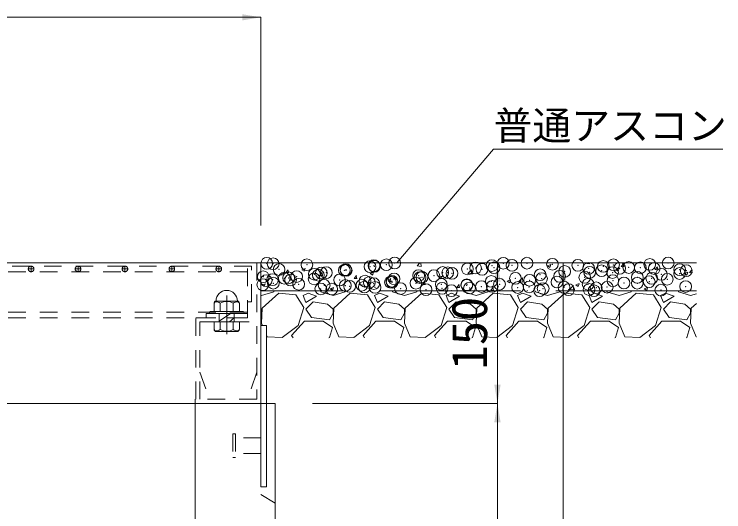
# Model space of a CAD drawing. Units: millimetres at full size; details may follow other scales. Extents: x 87398 to 114821, y -118528 to -105583.
# Drawn here: x 99689 to 100445, y -114475 to -113944 of the extents above; entities that cross this region are included whole.
import ezdxf
from ezdxf.enums import TextEntityAlignment as Align

# ---------------------------------------------------------------- set-up
doc = ezdxf.new("R2010")
doc.units = ezdxf.units.MM
doc.header["$LTSCALE"] = 25
doc.header["$PDMODE"] = 32
doc.header["$PDSIZE"] = 12.5
for name, pattern in [('CHAIN', [18.5, 12, -1.5, 3.5, -1.5]), ('DASHED', [7.5, 6, -1.5]), ('USER1', [1.35, 0.75, -0.6]), ('USER3', [1.35, 0.75, -0.6])]:
    doc.linetypes.add(name, pattern=pattern)
for name, color, linetype, lineweight in [('BT', 30, 'Continuous', 9), ('インサート', 92, 'USER1', 9), ('グレーチング', 7, 'USER1', 13), ('ハッチング', 7, 'Continuous', 5), ('受枠', 3, 'USER1', 9), ('基礎', 3, 'Continuous', 13), ('寸法線', 7, 'Continuous', 13), ('引出線', 4, 'Continuous', 13), ('本体', 2, 'Continuous', 9)]:
    doc.layers.add(name, color=color, linetype=linetype, lineweight=lineweight)
doc.styles.add('ＭＳ ゴシック', font='')
doc.styles.get('ＭＳ ゴシック').set_extended_font_data('MS Gothic')

# ---------------------------------------------------------------- blocks, each defined once
blk = doc.blocks.new('filled_arrow')
at = {"color": 0, "linetype": 'Continuous', "lineweight": -2}
blk.add_solid([(7.5, 1.25), (0, 0), (7.5, -1.25)], dxfattribs=at)

msp = doc.modelspace()

# ---------------------------------------------------------------- linework, layer by layer
at = {"layer": 'BT'}
for p, q in [((99901.7, -114252.56), (99901.7, -114261.69)), ((99903.77, -114250.48), (99926.62, -114250.48)), ((99908.19, -114252.56), (99908.19, -114261.69)), ((99922.21, -114252.56), (99922.21, -114261.69)), ((99928.7, -114252.56), (99928.7, -114261.69)), ((99897.7, -114261.69), (99932.7, -114261.69)), ((99897.7, -114263.63), (99932.7, -114263.63)), ((99907.2, -114271.78), (99919.05, -114263.63)), ((99917.97, -114272.63), (99923.2, -114268.17)), ((99901.7, -114272.63), (99928.7, -114272.63)), ((99901.7, -114272.63), (99901.7, -114280.25)), ((99908.27, -114280.69), (99908.27, -114272.63)), ((99922.12, -114280.69), (99922.12, -114272.63)), ((99928.7, -114272.63), (99928.7, -114280.25)), ((99904.47, -114283.02), (99925.93, -114283.02))]:
    msp.add_line(p, q, dxfattribs=at)
at = {"layer": 'BT', "linetype": 'DASHED'}
for p, q in [((99907.2, -114272.63), (99907.2, -114263.63)), ((99923.2, -114272.63), (99923.2, -114263.63))]:
    msp.add_line(p, q, dxfattribs=at)
at = {"layer": 'BT'}
for centre, radius, start, end in [((99915.2, -114250.48), 11.42, 0, 180), ((99903.77, -114252.56), 2.08, 90, 180), ((99915.2, -114265.23), 14.48, 61.04954, 118.95046), ((99926.62, -114252.56), 2.08, 0, 90), ((99897.7, -114262.69), 1, 90, 180), ((99897.7, -114262.63), 1, 180, 270), ((99932.7, -114262.69), 1, 0, 90), ((99932.7, -114262.63), 1, 270, 0), ((99904.47, -114280.25), 2.77, 180, 270), ((99915.2, -114268.35), 14.15, 240.7011, 299.2989), ((99925.93, -114280.25), 2.77, 270, 0)]:
    msp.add_arc(centre, radius, start, end, dxfattribs=at)
for points in [[(99903.77, -114251.14), (99903.15, -114251.26), (99902.1, -114251.63), (99901.7, -114252.56)], [(99908.19, -114252.56), (99906.77, -114251.62), (99905.24, -114251.05), (99903.77, -114251.14)], [(99922.21, -114252.56), (99923.62, -114251.62), (99925.16, -114251.05), (99926.62, -114251.14)], [(99926.62, -114251.14), (99927.25, -114251.26), (99928.29, -114251.63), (99928.7, -114252.56)], [(99903.77, -114282.1), (99903.15, -114281.99), (99901.92, -114281.8), (99901.7, -114279.73)], [(99908.27, -114280.69), (99906.77, -114281.62), (99905.24, -114282.2), (99903.77, -114282.1)], [(99922.12, -114280.69), (99923.62, -114281.62), (99925.16, -114282.2), (99926.62, -114282.1)], [(99926.62, -114282.1), (99927.25, -114281.99), (99928.47, -114281.8), (99928.7, -114279.73)]]:
    msp.add_open_spline(points, degree=3, dxfattribs=at)
at = {"layer": 'インサート', "linetype": 'USER3', "lineweight": 5}
for p, q in [((99921.7, -114392.13), (99921.7, -114417.13)), ((99924.7, -114392.13), (99921.7, -114392.13)), ((99924.7, -114392.13), (99924.7, -114417.13)), ((99951.7, -114396.13), (99924.7, -114396.13)), ((99951.7, -114413.13), (99924.7, -114413.13)), ((99924.7, -114417.13), (99921.7, -114417.13))]:
    msp.add_line(p, q, dxfattribs=at)
at = {"layer": 'グレーチング'}
for p, q in [((99941.7, -114213.13), (99421.7, -114213.13)), ((99709.7, -114216.13), (99703.7, -114216.13)), ((99706.7, -114213.13), (99706.7, -114219.13)), ((99759.7, -114216.13), (99753.7, -114216.13)), ((99756.7, -114213.13), (99756.7, -114219.13)), ((99809.7, -114216.13), (99803.7, -114216.13)), ((99806.7, -114213.13), (99806.7, -114219.13)), ((99859.7, -114216.13), (99853.7, -114216.13)), ((99856.7, -114213.13), (99856.7, -114219.13)), ((99909.7, -114216.13), (99903.7, -114216.13)), ((99906.7, -114213.13), (99906.7, -114219.13)), ((99937.2, -114268.13), (99937.2, -114213.13)), ((99941.7, -114251.13), (99941.7, -114213.13)), ((99937.2, -114219.13), (99426.2, -114219.13)), ((99941.7, -114251.13), (99937.2, -114251.13)), ((99937.2, -114262.13), (99426.2, -114262.13)), ((99937.2, -114263.63), (99893.2, -114263.63)), ((99893.2, -114263.63), (99893.2, -114268.13)), ((99937.2, -114268.13), (99426.2, -114268.13))]:
    msp.add_line(p, q, dxfattribs=at)
for centre in [(99706.7, -114216.13), (99756.7, -114216.13), (99806.7, -114216.13), (99856.7, -114216.13), (99906.7, -114216.13)]:
    msp.add_circle(centre, 3, dxfattribs=at)
at = {"layer": 'ハッチング'}
for p, q in [((100118.03, -114212.74), (100121.01, -114209.63)), ((100122.48, -114213.45), (100122.04, -114209.63)), ((100185.3, -114209.63), (100186.42, -114210.39)), ((100186.41, -114210.39), (100186.67, -114209.63)), ((100256.91, -114212.72), (100260.47, -114211.36)), ((100259.42, -114214.45), (100260.45, -114211.38)), ((100299.03, -114210.29), (100299.59, -114209.63)), ((100299.03, -114210.3), (100302.07, -114210.56)), ((100301.81, -114210.61), (100301.63, -114209.63)), ((100335.47, -114213.48), (100337.92, -114210.56)), ((100338.25, -114213.8), (100337.66, -114210.61)), ((99978.15, -114219.81), (99980.6, -114216.9)), ((99980.93, -114220.13), (99980.34, -114216.95)), ((99995.19, -114216.93), (99997.72, -114218.63)), ((99995.21, -114216.9), (99998.76, -114215.53)), ((99997.72, -114218.63), (99998.75, -114215.56)), ((100117.98, -114212.65), (100122.5, -114213.35)), ((100172.24, -114221.15), (100176.2, -114217.03)), ((100176.7, -114221.86), (100176.14, -114217.03)), ((100256.9, -114212.75), (100259.42, -114214.46)), ((100329.9, -114216.82), (100332.43, -114218.52)), ((100329.92, -114216.79), (100333.47, -114215.42)), ((100332.43, -114218.52), (100333.46, -114215.45)), ((100335.47, -114213.48), (100338.51, -114213.75)), ((100371.91, -114216.67), (100374.36, -114213.75)), ((100371.91, -114216.67), (100374.94, -114216.94)), ((100374.69, -114216.99), (100374.1, -114213.8)), ((100408.34, -114219.86), (100410.79, -114216.94)), ((100411.12, -114220.17), (100410.54, -114216.99)), ((99978.15, -114219.82), (99981.19, -114220.08)), ((100014.59, -114223), (100017.04, -114220.08)), ((100014.59, -114223.01), (100017.62, -114223.27)), ((100017.37, -114223.32), (100016.78, -114220.13)), ((100051.02, -114226.19), (100053.47, -114223.27)), ((100051.02, -114226.19), (100054.06, -114226.46)), ((100053.8, -114226.51), (100053.22, -114223.32)), ((100068.2, -114221), (100070.73, -114222.7)), ((100068.21, -114220.97), (100071.77, -114219.6)), ((100070.72, -114222.7), (100071.75, -114219.63)), ((100087.46, -114229.38), (100089.91, -114226.46)), ((100090.24, -114229.69), (100089.65, -114226.51)), ((100141.21, -114225.07), (100143.73, -114226.77)), ((100141.22, -114225.04), (100144.78, -114223.67)), ((100143.73, -114226.77), (100144.76, -114223.7)), ((100172.2, -114221.06), (100176.72, -114221.76)), ((100226.46, -114229.56), (100230.41, -114225.44)), ((100230.92, -114230.27), (100230.36, -114225.44)), ((100402.91, -114220.89), (100405.44, -114222.59)), ((100402.92, -114220.86), (100406.48, -114219.49)), ((100405.43, -114222.59), (100406.46, -114219.52)), ((100408.34, -114219.86), (100411.38, -114220.13)), ((99952.51, -114233.31), (99955.04, -114235.02)), ((99952.52, -114233.28), (99956.08, -114231.92)), ((99955.03, -114235.02), (99956.06, -114231.95)), ((100087.46, -114229.38), (100090.5, -114229.65)), ((100123.9, -114232.57), (100126.35, -114229.65)), ((100123.9, -114232.57), (100126.93, -114232.83)), ((100126.68, -114232.88), (100126.09, -114229.7)), ((100160.34, -114235.75), (100162.78, -114232.83)), ((100163.11, -114236.07), (100162.53, -114232.89)), ((100214.21, -114229.14), (100216.74, -114230.84)), ((100214.23, -114229.11), (100217.78, -114227.74)), ((100216.74, -114230.84), (100217.77, -114227.77)), ((100226.41, -114229.47), (100230.93, -114230.17)), ((100280.67, -114237.97), (100284.63, -114233.84)), ((100285.13, -114238.68), (100284.57, -114233.85)), ((100287.22, -114233.2), (100289.75, -114234.91)), ((100287.23, -114233.17), (100290.79, -114231.81)), ((100289.74, -114234.91), (100290.77, -114231.84)), ((99952.32, -114244.4), (99965.27, -114240.59)), ((99965.27, -114240.59), (99965.61, -114239.63)), ((100015.15, -114239.63), (100015.56, -114240.59)), ((100015.56, -114240.59), (100028.52, -114244.4)), ((100025.52, -114237.38), (100028.04, -114239.09)), ((100025.53, -114237.35), (100029.09, -114235.99)), ((100028.04, -114239.09), (100029.07, -114236.02)), ((100028.52, -114244.4), (100041.47, -114240.59)), ((100041.47, -114240.59), (100041.81, -114239.63)), ((100091.35, -114239.63), (100091.76, -114240.59)), ((100091.76, -114240.59), (100104.72, -114244.4)), ((100104.72, -114244.4), (100117.67, -114240.59)), ((100117.67, -114240.59), (100118.01, -114239.63)), ((100160.33, -114235.76), (100163.37, -114236.02)), ((100167.55, -114239.63), (100167.96, -114240.59)), ((100167.96, -114240.59), (100180.92, -114244.4)), ((100180.92, -114244.4), (100193.87, -114240.59)), ((100193.87, -114240.59), (100194.21, -114239.63)), ((100196.77, -114238.94), (100199.22, -114236.02)), ((100196.77, -114238.94), (100199.81, -114239.21)), ((100199.55, -114239.26), (100198.96, -114236.07)), ((100235.3, -114239.63), (100235.66, -114239.21)), ((100235.47, -114239.63), (100235.4, -114239.26)), ((100243.75, -114239.63), (100244.16, -114240.59)), ((100244.16, -114240.59), (100257.12, -114244.4)), ((100257.12, -114244.4), (100270.07, -114240.59)), ((100270.07, -114240.59), (100270.41, -114239.63)), ((100280.63, -114237.88), (100285.15, -114238.58)), ((100319.95, -114239.63), (100320.36, -114240.59)), ((100320.36, -114240.59), (100333.32, -114244.4)), ((100333.32, -114244.4), (100346.27, -114240.59)), ((100346.27, -114240.59), (100346.61, -114239.63)), ((100360.23, -114237.27), (100362.75, -114238.98)), ((100360.24, -114237.24), (100363.8, -114235.88)), ((100362.75, -114238.98), (100363.78, -114235.91)), ((100396.15, -114239.63), (100396.56, -114240.59)), ((100396.56, -114240.59), (100409.52, -114244.4)), ((99951.7, -114244.21), (99952.32, -114244.4)), ((99970.6, -114242.11), (99953.08, -114258.11)), ((99988.89, -114243.63), (99970.6, -114242.11)), ((99997.27, -114257.35), (99988.89, -114243.63)), ((100001.85, -114242.11), (99996.51, -114244.4)), ((99996.51, -114244.4), (99999.56, -114252.02)), ((99999.56, -114252.02), (100010.99, -114245.16)), ((100010.99, -114245.16), (100001.85, -114242.11)), ((100046.8, -114242.11), (100029.28, -114258.11)), ((100065.09, -114243.63), (100046.8, -114242.11)), ((100073.47, -114257.35), (100065.09, -114243.63)), ((100078.05, -114242.11), (100072.71, -114244.4)), ((100072.71, -114244.4), (100075.76, -114252.02)), ((100075.76, -114252.02), (100087.19, -114245.16)), ((100087.19, -114245.16), (100078.05, -114242.11)), ((100123, -114242.11), (100105.48, -114258.11)), ((100141.29, -114243.63), (100123, -114242.11)), ((100149.67, -114257.35), (100141.29, -114243.63)), ((100154.25, -114242.11), (100148.91, -114244.4)), ((100148.91, -114244.4), (100151.96, -114252.02)), ((100151.96, -114252.02), (100163.39, -114245.16)), ((100163.39, -114245.16), (100154.25, -114242.11)), ((100199.2, -114242.11), (100181.68, -114258.11)), ((100217.49, -114243.63), (100199.2, -114242.11)), ((100225.87, -114257.35), (100217.49, -114243.63)), ((100230.45, -114242.11), (100225.11, -114244.4)), ((100225.11, -114244.4), (100228.16, -114252.02)), ((100228.16, -114252.02), (100239.59, -114245.16)), ((100239.59, -114245.16), (100230.45, -114242.11)), ((100275.4, -114242.11), (100257.88, -114258.11)), ((100293.69, -114243.63), (100275.4, -114242.11)), ((100302.07, -114257.35), (100293.69, -114243.63)), ((100306.65, -114242.11), (100301.31, -114244.4)), ((100301.31, -114244.4), (100304.36, -114252.02)), ((100304.36, -114252.02), (100315.79, -114245.16)), ((100315.79, -114245.16), (100306.65, -114242.11)), ((100351.6, -114242.11), (100334.08, -114258.11)), ((100369.89, -114243.63), (100351.6, -114242.11)), ((100378.27, -114257.35), (100369.89, -114243.63)), ((100382.85, -114242.11), (100377.51, -114244.4)), ((100377.51, -114244.4), (100380.56, -114252.02)), ((100380.56, -114252.02), (100391.99, -114245.16)), ((100391.99, -114245.16), (100382.85, -114242.11)), ((100409.52, -114244.4), (100415.85, -114242.53)), ((100007.18, -114251.25), (99999.56, -114258.87)), ((100022.42, -114253.54), (100007.18, -114251.25)), ((100028.52, -114258.87), (100022.42, -114253.54)), ((100083.38, -114251.25), (100075.76, -114258.87)), ((100098.62, -114253.54), (100083.38, -114251.25)), ((100104.72, -114258.87), (100098.62, -114253.54)), ((100159.58, -114251.25), (100151.96, -114258.87)), ((100174.82, -114253.54), (100159.58, -114251.25)), ((100180.92, -114258.87), (100174.82, -114253.54)), ((100235.78, -114251.25), (100228.16, -114258.87)), ((100251.02, -114253.54), (100235.78, -114251.25)), ((100257.12, -114258.87), (100251.02, -114253.54)), ((100311.98, -114251.25), (100304.36, -114258.87)), ((100327.22, -114253.54), (100311.98, -114251.25)), ((100333.32, -114258.87), (100327.22, -114253.54)), ((100388.18, -114251.25), (100380.56, -114258.87)), ((100403.42, -114253.54), (100388.18, -114251.25)), ((100409.52, -114258.87), (100403.42, -114253.54)), ((100415.85, -114253.02), (100410.28, -114258.11)), ((99952.32, -114258.87), (99951.7, -114258.33)), ((99951.7, -114264.56), (99952.32, -114263.45)), ((99953.08, -114258.11), (99952.32, -114274.11)), ((99952.32, -114263.45), (99952.32, -114258.87)), ((99991.18, -114276.4), (99997.27, -114257.35)), ((99999.56, -114258.87), (100005.66, -114268.02)), ((100024.71, -114270.3), (100028.52, -114263.45)), ((100029.28, -114258.11), (100028.52, -114274.11)), ((100028.52, -114263.45), (100028.52, -114258.87)), ((100067.38, -114276.4), (100073.47, -114257.35)), ((100075.76, -114258.87), (100081.86, -114268.02)), ((100100.91, -114270.3), (100104.72, -114263.45)), ((100105.48, -114258.11), (100104.72, -114274.11)), ((100104.72, -114263.45), (100104.72, -114258.87)), ((100143.58, -114276.4), (100149.67, -114257.35)), ((100151.96, -114258.87), (100158.06, -114268.02)), ((100177.11, -114270.3), (100180.92, -114263.45)), ((100181.68, -114258.11), (100180.92, -114274.11)), ((100180.92, -114263.45), (100180.92, -114258.87)), ((100219.78, -114276.4), (100225.87, -114257.35)), ((100228.16, -114258.87), (100234.26, -114268.02)), ((100253.31, -114270.3), (100257.12, -114263.45)), ((100257.88, -114258.11), (100257.12, -114274.11)), ((100257.12, -114263.45), (100257.12, -114258.87)), ((100295.98, -114276.4), (100302.07, -114257.35)), ((100304.36, -114258.87), (100310.46, -114268.02)), ((100329.51, -114270.3), (100333.32, -114263.45)), ((100334.08, -114258.11), (100333.32, -114274.11)), ((100333.32, -114263.45), (100333.32, -114258.87)), ((100372.18, -114276.4), (100378.27, -114257.35)), ((100380.56, -114258.87), (100386.66, -114268.02)), ((100405.71, -114270.3), (100409.52, -114263.45)), ((100410.28, -114258.11), (100409.52, -114274.11)), ((100409.52, -114263.45), (100409.52, -114258.87)), ((99984.32, -114287.07), (99998.04, -114271.83)), ((99998.04, -114271.83), (100017.85, -114271.83)), ((100005.66, -114268.02), (100024.71, -114270.3)), ((100017.85, -114271.83), (100027.75, -114278.69)), ((100060.52, -114287.07), (100074.24, -114271.83)), ((100074.24, -114271.83), (100094.05, -114271.83)), ((100081.86, -114268.02), (100100.91, -114270.3)), ((100094.05, -114271.83), (100103.95, -114278.69)), ((100136.72, -114287.07), (100150.44, -114271.83)), ((100150.44, -114271.83), (100170.25, -114271.83)), ((100158.06, -114268.02), (100177.11, -114270.3)), ((100170.25, -114271.83), (100180.15, -114278.69)), ((100212.92, -114287.07), (100226.64, -114271.83)), ((100226.64, -114271.83), (100246.45, -114271.83)), ((100234.26, -114268.02), (100253.31, -114270.3)), ((100246.45, -114271.83), (100256.35, -114278.69)), ((100289.12, -114287.07), (100302.84, -114271.83)), ((100302.84, -114271.83), (100322.65, -114271.83)), ((100310.46, -114268.02), (100329.51, -114270.3)), ((100322.65, -114271.83), (100332.55, -114278.69)), ((100365.32, -114287.07), (100379.04, -114271.83)), ((100379.04, -114271.83), (100398.85, -114271.83)), ((100386.66, -114268.02), (100405.71, -114270.3)), ((100398.85, -114271.83), (100408.75, -114278.69)), ((99952.32, -114274.11), (99953.38, -114276.63)), ((99974.41, -114289.35), (99991.18, -114276.4)), ((100027.75, -114278.69), (100024.71, -114289.35)), ((100028.52, -114274.11), (100034.61, -114288.59)), ((100050.61, -114289.35), (100067.38, -114276.4)), ((100103.95, -114278.69), (100100.91, -114289.35)), ((100104.72, -114274.11), (100110.81, -114288.59)), ((100126.81, -114289.35), (100143.58, -114276.4)), ((100180.15, -114278.69), (100177.11, -114289.35)), ((100180.92, -114274.11), (100187.01, -114288.59)), ((100203.01, -114289.35), (100219.78, -114276.4)), ((100256.35, -114278.69), (100253.31, -114289.35)), ((100257.12, -114274.11), (100263.21, -114288.59)), ((100279.21, -114289.35), (100295.98, -114276.4)), ((100332.55, -114278.69), (100329.51, -114289.35)), ((100333.32, -114274.11), (100339.41, -114288.59)), ((100355.41, -114289.35), (100372.18, -114276.4)), ((100408.75, -114278.69), (100405.71, -114289.35)), ((100409.52, -114274.11), (100415.61, -114288.59)), ((99957.7, -114286.89), (99958.41, -114288.59)), ((99985.82, -114289.63), (99984.32, -114287.07)), ((100062.02, -114289.63), (100060.52, -114287.07)), ((100138.22, -114289.63), (100136.72, -114287.07)), ((100214.42, -114289.63), (100212.92, -114287.07)), ((100290.62, -114289.63), (100289.12, -114287.07)), ((100366.82, -114289.63), (100365.32, -114287.07)), ((99958.41, -114288.59), (99974.41, -114289.35)), ((100024.71, -114289.35), (100024.17, -114289.63)), ((100034.61, -114288.59), (100050.61, -114289.35)), ((100100.91, -114289.35), (100100.37, -114289.63)), ((100110.81, -114288.59), (100126.81, -114289.35)), ((100177.11, -114289.35), (100176.57, -114289.63)), ((100187.01, -114288.59), (100203.01, -114289.35)), ((100253.31, -114289.35), (100252.77, -114289.63)), ((100263.21, -114288.59), (100279.21, -114289.35)), ((100329.51, -114289.35), (100328.97, -114289.63)), ((100339.41, -114288.59), (100355.41, -114289.35)), ((100405.71, -114289.35), (100405.17, -114289.63)), ((100415.61, -114288.59), (100415.85, -114288.6))]:
    msp.add_line(p, q, dxfattribs=at)
for p in [(100094.21, -114209.84), (100209.98, -114210.05), (100235.18, -114209.97), (100385.64, -114209.85), (99957.88, -114210.2), (99964.66, -114210.63), (99971.03, -114216.71), (100000.65, -114211.63), (100040.51, -114217.59), (100042.17, -114216.9), (100042.45, -114217.7), (100067.83, -114213.65), (100072.08, -114212.61), (100072.59, -114213.37), (100085.31, -114211.7), (100171.72, -114216.11), (100180.36, -114215.13), (100187.31, -114216.54), (100197.8, -114212.53), (100200.03, -114214.87), (100219.26, -114212.34), (100262.3, -114211.12), (100289.41, -114212.26), (100300.97, -114215.56), (100316.53, -114213.41), (100327.36, -114211.75), (100333.98, -114215.51), (100343.65, -114214.56), (100356.01, -114214.93), (100366.06, -114211.29), (100370.77, -114215.7), (100397.89, -114216.85), (99954.1, -114224.47), (99989.7, -114224.28), (100008.55, -114221.8), (100012.83, -114222.78), (100016.09, -114220.48), (100021.27, -114220.13), (100119.68, -114223.17), (100123.27, -114224.97), (100135.99, -114223.3), (100145.34, -114219.92), (100150.73, -114220.22), (100155.23, -114220.77), (100249.23, -114222.38), (100269.94, -114223.94), (100275.31, -114218.81), (100296.76, -114225.1), (100302.02, -114219.72), (100314.74, -114218.04), (100326.39, -114220.02), (100352.82, -114225.08), (100378.48, -114221.83), (100397.81, -114221), (100404.87, -114218.02), (99957.23, -114228.56), (99964.04, -114227.54), (99964.82, -114231.3), (99976.47, -114226.02), (99981.22, -114225.62), (99983.2, -114227.87), (99991.93, -114232.44), (100008.34, -114226.77), (100035.46, -114227.91), (100062.58, -114229.06), (100067.21, -114230.56), (100071.95, -114231.73), (100089.69, -114230.2), (100091.19, -114229.2), (100091.48, -114230.39), (100093.59, -114226.75), (100116.81, -114231.35), (100121.1, -114225.31), (100143.93, -114232.49), (100197.19, -114229.45), (100205.9, -114232.37), (100222.85, -114226.19), (100237.98, -114228.15), (100250.7, -114226.47), (100267.14, -114230.19), (100300.35, -114232.47), (100326.74, -114228.66), (100338.56, -114231.17), (100352.7, -114231.32), (100365.42, -114229.65), (100368.19, -114226.09), (100384.66, -114227.12), (99953.57, -114232.95), (100015.47, -114237.39), (100019.05, -114233.59), (100027.15, -114237.63), (100041.55, -114233.81), (100046.17, -114234.73), (100059.23, -114233.41), (100061.85, -114235.48), (100073.29, -114235.88), (100100.41, -114237.03), (100127.52, -114238.17), (100144.72, -114236.83), (100154.64, -114239.32), (100171.05, -114233.64), (100171.1, -114233.02), (100173.94, -114236.58), (100186.66, -114234.91), (100198.17, -114234.79), (100225.29, -114235.93), (100237.51, -114235.27), (100248.61, -114239.3), (100252.4, -114237.08), (100274.7, -114235.72), (100279.52, -114238.22), (100301.38, -114238.08), (100306.64, -114239.37), (100308.93, -114236.26), (100320.62, -114235.55), (100377.86, -114238.74), (100404.25, -114234.93)]:
    msp.add_point(p, dxfattribs=at)
at = {"layer": '受枠', "linetype": 'Continuous'}
for p, q in [((99411.7, -114209.63), (99951.7, -114209.63)), ((99951.7, -114448.63), (99951.7, -114209.63)), ((99951.7, -114276.63), (99957.7, -114276.63)), ((99957.7, -114276.63), (99957.7, -114448.63)), ((99951.7, -114359.63), (99411.7, -114359.63)), ((99957.7, -114448.63), (99951.7, -114448.63))]:
    msp.add_line(p, q, dxfattribs=at)
at = {"layer": '受枠'}
for p, q in [((99947.2, -114209.63), (99947.2, -114355.13)), ((99882.2, -114355.13), (99882.2, -114268.13)), ((99882.2, -114268.13), (99947.2, -114268.13)), ((99886.7, -114355.13), (99886.7, -114272.63)), ((99886.7, -114272.63), (99947.2, -114272.63)), ((99886.7, -114326.13), (99896.7, -114355.13)), ((99947.2, -114326.13), (99937.2, -114355.13)), ((99947.2, -114355.13), (99881.7, -114355.13)), ((99881.7, -114359.63), (99881.7, -114355.13))]:
    msp.add_line(p, q, dxfattribs=at)
at = {"layer": '受枠', "linetype": 'CHAIN'}
msp.add_line((99915.2, -114285.68), (99915.2, -114244.59), dxfattribs=at)
at = {"layer": '基礎'}
msp.add_line((99951.7, -114209.63), (100415.85, -114209.63), dxfattribs=at)
at = {"layer": '基礎', "linetype": 'DASHED', "lineweight": 15}
msp.add_line((100415.85, -114239.63), (99951.7, -114239.63), dxfattribs=at)
at = {"layer": '寸法線'}
for p, q in [((99411.7, -113947.66), (99951.7, -113947.66)), ((99951.7, -114169.63), (99951.7, -113947.66)), ((100203.71, -114209.63), (100203.71, -114359.63)), ((100273.71, -114209.63), (100273.71, -115809.63)), ((100006.7, -114359.63), (100203.71, -114359.63)), ((100006.7, -114359.63), (100203.71, -114359.63)), ((100203.71, -114359.63), (100203.71, -115809.63))]:
    msp.add_line(p, q, dxfattribs=at)
at = {"layer": '引出線', "lineweight": 9}
msp.add_lwpolyline([(100096.39, -114209.63), (100199.51, -114088.2), (100443.81, -114088.2)], dxfattribs=at)
at = {"layer": '本体', "lineweight": 20}
for p, q in [((99411.7, -114359.63), (99951.7, -114359.63)), ((99881.7, -114865.6), (99881.7, -114359.63)), ((99966.7, -114359.63), (99881.7, -114359.63)), ((99966.7, -115809.63), (99966.7, -114359.63))]:
    msp.add_line(p, q, dxfattribs=at)
at = {"layer": '本体', "linetype": 'USER3'}
for p, q in [((99951.7, -114359.63), (99951.7, -114456.63)), ((99951.7, -114456.63), (99966.7, -114466.13))]:
    msp.add_line(p, q, dxfattribs=at)

# ---------------------------------------------------------------- block references
at = {"layer": '寸法線', "xscale": 2.67, "yscale": 2.67}
for p, rotation in [((99951.7, -113947.66), 180), ((100203.71, -114209.63), 270), ((100273.71, -114209.63), 270), ((100203.71, -114359.63), 90), ((100203.71, -114359.63), 270)]:
    msp.add_blockref('filled_arrow', p, dxfattribs=dict(at, rotation=rotation))
at = {"layer": '引出線', "lineweight": 9, "xscale": 0.133, "yscale": 0.133, "rotation": 49.7}
msp.add_blockref('filled_arrow', (100096.39, -114209.63), dxfattribs=at)

# ---------------------------------------------------------------- texts
at = {"layer": '寸法線', "style": 'ＭＳ ゴシック'}
msp.add_text('150', height=37.98, rotation=90, dxfattribs=at).set_placement((100173.71, -114284.63), align=Align.MIDDLE_CENTER)
at = {"layer": '引出線', "style": 'ＭＳ ゴシック'}
msp.add_text('普通アスコン', height=30.38, dxfattribs=at).set_placement((100199.51, -114048.02), align=Align.TOP_LEFT)

doc.saveas('drawing.dxf')
